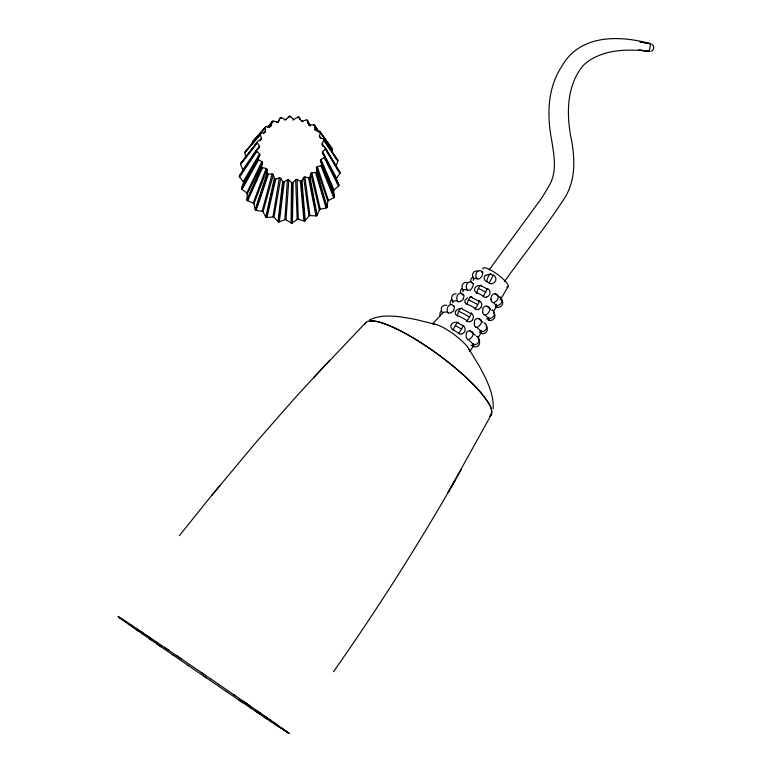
<?xml version="1.0" encoding="UTF-8"?>
<svg xmlns="http://www.w3.org/2000/svg" width="772" height="772" viewBox="0 0 772 772"><rect width="100%" height="100%" fill="white"/><g stroke="black" fill="none" stroke-linecap="round" stroke-linejoin="round"><path stroke-width="1.16" d="M301.254 120.586A1.168 1.129 2.9 0 0 302.605 121.069L306.137 119.978A1.168 1.129 2.9 0 1 307.613 120.741L308.675 124.157A1.168 1.129 2.9 0 0 309.852 124.968L313.557 124.794A1.168 1.129 2.9 0 1 314.783 125.894L314.889 129.464A1.168 1.129 2.9 0 0 315.816 130.536L319.444 131.288A1.168 1.129 2.9 0 1 320.332 132.659L319.483 136.123A1.168 1.129 2.9 0 0 320.081 137.397L323.381 139.028A1.168 1.129 2.9 0 1 323.883 140.572L322.127 143.698A1.168 1.129 2.9 0 0 322.368 145.078L325.118 147.471A1.168 1.129 2.9 0 1 325.186 149.083L322.648 151.669A1.168 1.129 2.9 0 0 322.513 153.059L324.529 156.06A1.168 1.129 2.9 0 1 324.163 157.633L321.007 159.495A1.168 1.129 2.9 0 0 320.505 160.798L321.654 164.195A1.168 1.129 2.9 0 1 320.872 165.623L317.321 166.627A1.168 1.129 2.9 0 0 316.491 167.765L327.83 201.28L327.038 207.031A1.168 1.129 2.9 0 1 326.122 207.977L320.235 209.183A1.168 1.129 2.9 0 0 319.396 209.849L317.089 215.205A1.168 1.129 2.9 0 1 315.951 215.89L309.929 215.581A1.168 1.129 2.9 0 0 308.945 216.015L305.268 220.609A1.168 1.129 2.9 0 1 303.985 220.985L298.243 219.19A1.168 1.129 2.9 0 0 297.181 219.364L292.395 222.876A1.168 1.129 2.9 0 1 291.054 222.925L291.517 182.443L288.825 179.982A1.168 1.129 2.9 0 0 287.387 179.857L284.27 181.787A1.168 1.129 2.9 0 1 282.639 181.42L280.699 178.38A1.168 1.129 2.9 0 0 279.339 177.888L275.816 178.979A1.168 1.129 2.9 0 1 274.34 178.226L273.278 174.8A1.168 1.129 2.9 0 0 272.091 173.999L268.395 174.163A1.168 1.129 2.9 0 1 267.16 173.073L267.054 169.502A1.168 1.129 2.9 0 0 266.128 168.431L262.509 167.669A1.168 1.129 2.9 0 1 261.612 166.308L262.47 162.834A1.168 1.129 2.9 0 0 261.862 161.57L258.562 159.939A1.168 1.129 2.9 0 1 258.07 158.395L259.826 155.259A1.168 1.129 2.9 0 0 259.575 153.889L256.825 151.486A1.168 1.129 2.9 0 1 256.758 149.874L259.305 147.288A1.168 1.129 2.9 0 0 259.431 145.908L257.414 142.907A1.168 1.129 2.9 0 1 257.78 141.334L260.936 139.471A1.168 1.129 2.9 0 0 261.438 138.169L260.299 134.762A1.168 1.129 2.9 0 1 261.071 133.344L264.622 132.33A1.168 1.129 2.9 0 0 265.452 131.201L265.259 127.631A1.168 1.129 2.9 0 1 266.398 126.454L270.103 126.367A1.168 1.129 2.9 0 0 271.213 125.479L271.985 121.986A1.168 1.129 2.9 0 1 273.394 121.136L277.003 121.966A1.168 1.129 2.9 0 0 278.316 121.387L279.995 118.222A1.168 1.129 2.9 0 1 281.597 117.749L284.858 119.448A1.168 1.129 2.9 0 0 286.277 119.216L288.767 116.582A1.168 1.129 2.9 0 1 290.436 116.514L293.128 118.984A1.168 1.129 2.9 0 0 294.566 119.11L297.674 117.18A1.168 1.129 2.9 0 1 299.304 117.537L301.514 121.3M291.729 223.108L292.366 182.752M292.395 222.876L293.186 182.385L295.666 179.741A1.168 1.129 2.9 0 1 297.095 179.509L300.356 181.217A1.168 1.129 2.9 0 0 301.948 180.745L303.637 177.57A1.168 1.129 2.9 0 1 304.94 176.991L308.549 177.83A1.168 1.129 2.9 0 0 309.968 176.971L310.74 173.488A1.168 1.129 2.9 0 1 311.849 172.6L315.555 172.513A1.168 1.129 2.9 0 0 316.684 171.326L316.491 167.765M493.154 408.784C494.022 393.623 486.485 379.554 479.557 366.565L468.536 348.384M649.464 50.605L649.271 51.348L638.859 49.977L649.223 51.357L650.632 43.734L650.593 44.313M291.054 222.925L285.987 219.759A1.168 1.129 2.9 0 0 284.907 219.653L279.329 221.853A1.168 1.129 2.9 0 1 278.017 221.564L273.973 217.25A1.168 1.129 2.9 0 0 272.96 216.884L266.977 217.617A1.168 1.129 2.9 0 1 265.79 217.009L263.04 211.827A1.168 1.129 2.9 0 0 262.152 211.229L256.179 210.438A1.168 1.129 2.9 0 1 255.185 209.559L253.911 203.876A1.168 1.129 2.9 0 0 253.226 203.075L247.658 200.826A1.168 1.129 2.9 0 1 246.934 199.726L247.233 193.926L262.47 162.834M332.317 152.364L332.471 149.469A1.168 1.129 2.9 0 0 331.748 148.369L319.444 131.288M284.907 219.653L287.387 179.857M285.987 219.759L288.825 179.982M278.017 221.564L282.639 181.42M278.634 221.911L283.382 181.931M279.329 221.853L284.27 181.787M252.116 143.959L252.367 142.164L265.259 127.631M272.96 216.884L279.339 177.888M273.973 217.25L280.699 178.38M493.366 275.237L489.226 282.996L488.589 282.677M288.545 117.798L288.767 116.582M289.471 116.775L289.587 116.205M290.301 117.132L290.436 116.514M265.79 217.009L274.34 178.226M266.282 217.492L274.909 178.901M266.977 217.617L275.816 178.979M262.152 211.229L272.091 173.999M263.04 211.827L273.278 174.8M255.185 209.559L267.16 173.073M255.532 210.148L267.537 173.864M247.233 193.926A1.168 1.129 2.9 0 0 246.779 192.981L242.003 189.42A1.168 1.129 2.9 0 1 241.597 188.185L243.441 182.665L259.826 155.259M335.955 166.53L337.808 161.01A1.168 1.129 2.9 0 0 337.403 159.775L323.381 139.028M256.179 210.438L268.395 174.163M284.627 120.114L284.858 119.448M253.226 203.075L266.128 168.431M253.911 203.876L267.054 169.502M286.026 119.882L286.277 119.216M246.934 199.726L261.612 166.308M247.117 200.382L261.766 167.167M247.658 200.826L262.509 167.669M246.779 192.981L261.862 161.57M650.593 43.772L639.93 41.881L650.613 43.743C619.569 35.107 579.656 34.161 561.794 66.373C547.58 87.796 546.856 114.613 551.488 139.114C553.746 153.753 557.268 169.734 550.224 183.688L542.349 197.188L489.13 269.882M649.252 51.386L649.271 51.348C627.202 48.636 600.761 49.234 583.507 65.166C566.909 84.688 566.368 112.374 570.749 136.393C574.995 156.687 576.23 179.094 564.988 197.458C546.229 226.514 524.439 253.505 504.377 281.664M490.915 415.355L448.021 492.604L455.229 480.126C417.71 545.862 376.958 609.735 333.523 671.717M241.597 188.185L258.07 158.395M241.597 188.86L257.973 159.264M242.003 189.42L258.562 159.939M277.843 122.68L279.995 118.222M280.352 118.261L280.69 117.653M454.322 481.738L461.463 469.144M451.379 324.308L451.195 324.636A4.632 3.966 20.5 0 0 453.328 329.991M500.893 298.938L508.053 286.702M477.993 337.953L481.853 331.381M493.684 311.232L496.956 305.644M243.441 182.665A1.168 1.129 2.9 0 0 243.257 181.632L259.575 153.889M281.211 118.396L281.597 117.749M469.945 351.598L473.854 345.007M276.53 122.7L277.003 121.966M472.483 319.849L472.686 319.512A4.632 4.593 78.3 0 0 471.055 313.017M243.257 181.632L239.59 177.01A1.168 1.129 2.9 0 1 239.542 175.707L256.758 149.874M239.359 176.363L256.439 150.694M277.823 122.13L278.316 121.387M239.542 175.707L250.022 160.537M327.83 201.28A1.168 1.129 2.9 0 1 328.457 200.43L333.813 197.796A1.168 1.129 2.9 0 0 334.44 196.648L333.658 190.887A1.168 1.129 2.9 0 1 334.035 189.912L338.503 186.033A1.168 1.129 2.9 0 0 338.802 184.769L336.495 179.393A1.168 1.129 2.9 0 1 336.592 178.351L339.863 173.478A1.168 1.129 2.9 0 0 339.805 172.185L325.118 147.471M239.59 177.01L256.825 151.486M242.813 170.844A1.168 1.129 2.9 0 0 242.91 169.801L259.431 145.908M258.273 148.764L259.305 147.288M442.385 313.046L443.167 312.264M240.546 163.751L257.259 142.038M242.91 169.801L240.603 164.426A1.168 1.129 2.9 0 1 240.903 163.162L256.729 142.695M240.603 164.426L257.414 142.907M259.479 140.687L261.438 138.169M259.971 140.707L260.936 139.471M179.384 535.614L211.229 495.991L256.873 441.323L294.933 397.985L329.586 360.37M267.874 127.081L272.506 121.272M269.418 127.216L270.103 126.367M267.759 127.235L271.985 121.986M269.814 127.216L271.213 125.479M211.731 495.499L219.827 485.569M268.424 127.216L273.394 121.136M263.725 133.286L265.452 131.201M263.773 133.363L264.622 132.33M245.091 151.872L260.376 133.894M245.699 157.942L244.965 152.547A1.168 1.129 2.9 0 1 245.583 151.399L261.071 133.344M244.965 152.547L260.299 134.762M252.666 141.546L265.568 126.811M252.367 142.164A1.168 1.129 2.9 0 1 253.284 141.208L266.398 126.454M432.735 323.7L442.684 312.988A4.68 4.352 58.8 0 1 446.766 305.355M483.311 296.477L487.431 288.622M313.5 377.711L365.957 322.416A82.093 18.644 36.3 0 1 369.778 320.969A82.199 18.663 36.3 0 1 371.979 320.863L376.707 321.451A68.737 15.604 36.3 0 1 381.677 322.792L388.577 325.359A90.092 20.458 36.3 0 1 393.961 327.695L401.305 331.275A70.754 16.067 36.3 0 1 406.834 334.247L414.246 338.551A82.015 18.625 36.3 0 1 421.686 343.183L425.411 345.624A75.395 17.119 36.3 0 1 432.88 350.72L436.595 353.373A82.131 18.653 36.3 0 1 443.997 358.874L451.34 364.645A70.976 16.115 36.3 0 1 456.802 369.18L464.011 375.539A90.449 20.535 36.3 0 1 469.279 380.471L475.986 387.206A69.026 15.672 36.3 0 1 480.773 392.533C484.99 398.912 496.106 408.745 489.593 416.417M240.903 163.162L242.852 161.464M369.296 320.023C383.559 313.094 400.292 316.742 415.22 319.367L434.839 324.211M245.583 151.399L246.596 150.907M650.777 51.348C654.038 50.711 654.849 46.021 652.022 44.303M452.836 301.707L453.058 301.62A4.68 4.323 61.5 0 1 456.155 293.756M492.324 283.527L492.777 283.43A4.603 4.555 -35.2 0 0 493.482 275.015M463.132 290.349L463.451 290.253A4.68 4.285 64.5 0 1 466.828 282.436M330.705 147.944L331.748 148.369M458.143 322.831L457.7 322.59A4.68 0.502 -61.7 0 0 455.789 324.761A4.68 0.502 -61.7 0 0 453.212 330.175M122.362 619.221L118.241 616.703L122.333 619.8M123.974 620.273L133.865 626.806M269.949 720.952L289.085 733.4L284.993 730.302M273.462 723.296L289.085 733.4L270.007 719.755M136.017 628.244L138.207 629.701M143.293 633.117L118.241 616.703L143.225 634.468M264.034 716.985L271.3 721.859M140.417 631.187L149.855 637.537M266.909 718.915L250.369 707.779M147.22 635.761L156.957 642.323M255.407 711.176L260.096 714.341M156.706 642.159L168.923 650.42M238.403 699.683L250.62 707.943M164.475 647.409L203.712 674.101M176.315 655.438L181.266 658.806M226.061 691.297L242.852 702.694M203.615 676.002L227.122 692.021M211.219 679.235L219.258 684.735M201.202 672.393L211.383 679.35M188.069 665.367L206.114 677.71M218.708 684.359L235.151 695.649M172.175 654.453L188.619 665.744M242.939 701.005L250.446 706.187M233.559 694.549L260.174 712.913M156.88 643.916L173.758 655.553M161.483 647.09L142.588 634.024M149.478 638.801L151.833 640.432M257.539 711.089L266.977 717.632M264.101 715.634L271.368 720.691M135.959 629.412L138.14 630.927M273.51 722.196L277.698 725.13M131.694 626.43L133.807 627.906M127.631 623.564L129.628 624.973M281.597 727.88L283.382 729.154M123.945 620.949L125.72 622.222M335.318 158.221L335.907 158.665M336.206 158.887L337.403 159.775M337.055 168.721L338.204 170.168M338.435 170.458L339.805 172.185M320.332 132.659L332.471 149.469M320.187 131.79L332.288 148.813M313.557 124.794L314.156 125.672M314.764 126.54L318.392 131.771M314.783 125.894L318.913 131.906M323.883 140.572L337.808 161.01M314.407 125.093L318.913 131.742M323.97 139.693L337.808 160.335M314.889 129.464L315.555 130.449M319.483 136.123L321.065 138.516M322.368 145.078L323.227 146.477M322.127 143.698L323.854 146.555M334.228 163.683L335.096 165.102M325.186 149.083L339.863 173.478M325.504 148.272L340.047 172.831M308.675 124.157L309.64 125.807M309.852 124.968L310.315 125.778M307.71 122.883L308.096 123.607M308.491 124.331L308.887 125.054M322.513 153.059L324.259 156.349M326.006 159.64L326.884 161.29M327.753 162.931L336.495 179.393M307.613 120.741L310.238 125.749M307.034 120.056L309.929 125.604M322.648 151.669L336.592 178.351M324.163 157.633L338.503 186.033M324.529 156.06L338.802 184.769M324.694 156.919L338.86 185.444M320.505 160.798L333.658 190.887M321.007 159.495L334.035 189.912M320.872 165.623L333.813 197.796M321.654 164.195L334.44 196.648M321.577 165.063L334.315 197.323M302.605 121.069L302.846 121.773M317.321 166.627L328.457 200.43M315.555 172.513L326.122 207.977M316.375 172.146L326.739 207.649M316.684 171.326L327.038 207.031M310.74 173.488L319.396 209.849M297.674 117.18L297.828 117.817M311.849 172.6L320.235 209.183M298.571 117.026L298.696 117.614M299.304 117.537L299.7 119.428M308.549 177.83L315.951 215.89M309.447 177.685L316.636 215.726M309.968 176.971L317.089 215.205M303.637 177.57L308.945 216.015M304.94 176.991L309.929 215.581M300.356 181.217L303.985 220.985M301.254 181.304L304.689 220.995M301.948 180.745L305.268 220.609M295.666 179.741L297.181 219.364M297.095 179.509L298.243 219.19M293.128 118.984L293.167 120.287M482.867 269.1A15.585 3.542 36.3 0 1 498.229 274.957A15.585 3.542 36.3 0 1 506.779 287.039M369.778 320.959A77.924 17.698 36.3 0 1 447.297 361.431A77.924 17.698 36.3 0 1 490.625 415.732M433.015 324.124A23.382 5.308 36.3 0 1 453.704 334.218A23.382 5.308 36.3 0 1 469.714 350.999M455.47 325.639A27.908 5.935 29.9 0 1 461.299 329.017M462.727 325.456A4.68 0.666 -58.3 0 1 461.878 328.438A4.68 0.666 -58.3 0 1 458.414 333.234M453.251 329.905A23.295 5.481 30 0 1 458.693 333.118M461.772 333.919A4.632 4.198 64.3 0 1 458.346 333.369M451.485 324.365A4.651 4.121 -11.7 0 1 457.68 322.609M458.134 323.082A22.378 4.854 29.7 0 1 462.505 325.591M462.814 325.311A4.642 4.574 80.1 0 1 464.445 331.854L464.165 332.153A4.661 4.178 81.7 0 1 461.926 333.813M459.408 311.589A25.92 5.607 29.4 0 1 469.279 316.877M470.978 313.171A4.68 0.598 -59 0 1 470.09 316.115A4.68 0.598 -59 0 1 466.713 320.978M457.285 315.381A21.79 5.655 29.8 0 1 467.185 320.737M470.1 321.635A4.622 4.198 62.8 0 1 466.645 321.123M462.64 309.389A20.873 4.487 29.2 0 1 470.515 313.528M456.233 310.846A4.642 3.58 -27.3 0 1 462.206 308.684A4.68 1.554 -65.8 0 0 459.33 310.151A4.68 1.554 -65.8 0 0 457.603 316.066A4.593 3.609 0.3 0 1 455.49 313.779A4.671 3.802 -10.2 0 1 455.654 311.068M472.406 319.859A4.661 4.178 81.3 0 1 470.138 321.557M469.096 300.115A24.395 5.298 28.8 0 1 477.55 304.544M479.209 300.887A4.68 0.502 -59.8 0 1 478.264 303.782A4.68 0.502 -59.8 0 1 475.012 308.723M467.321 304.641A4.68 1.438 -65.9 0 1 469.077 298.754A4.68 1.438 -65.9 0 1 471.837 297.181M467.06 304.052A20.255 5.25 29.3 0 1 475.417 308.491M478.341 309.389A4.622 4.198 60.2 0 1 474.934 308.877M472.184 297.828A19.339 4.207 28.7 0 1 478.843 301.234M465.844 299.43A4.642 3.599 -27 0 1 467.591 297.818M469.945 297.037A4.642 3.599 -27 0 1 471.817 297.21M479.296 300.733A4.632 4.603 75.1 0 1 481.043 307.266M467.369 304.573A4.584 3.599 2.8 0 1 465.159 302.344M480.715 307.565A4.661 4.188 80.8 0 1 478.389 309.292M465.149 302.344A4.671 3.821 -8 0 1 465.265 299.661M478.804 288.632A22.87 5.008 28.2 0 1 485.81 292.202M477.048 293.235A4.68 1.303 -66.1 0 1 478.852 287.377A4.68 1.303 -66.1 0 1 481.458 285.698M476.874 292.742A18.721 4.835 28.6 0 1 483.629 296.255M486.495 297.162A4.613 4.188 56.3 0 1 483.224 296.641M481.728 286.238A17.804 3.928 28 0 1 487.161 288.94M481.323 285.92A4.642 3.821 -5.2 0 0 476.112 286.644A4.642 3.821 -5.2 0 0 474.886 290.899A4.564 3.59 5.7 0 0 477.096 293.157M487.537 288.41A4.632 4.613 68.5 0 1 486.707 296.998M486.756 281.606A17.216 4.507 27.9 0 1 488.618 282.494M491.079 274.214A4.68 1.139 -66.2 0 0 488.676 276A4.68 1.139 -66.2 0 0 486.804 281.828A4.545 3.561 9.2 0 1 484.555 279.503A4.651 3.841 -1.9 0 1 485.646 275.112M492.343 283.7A4.603 4.188 30.2 0 1 489.139 283.16M491.204 274.514A16.308 4.034 27.2 0 1 493.366 275.488M486.215 275.614A4.622 3.638 -26.3 0 1 490.992 274.388M442.51 312.863A22.041 7.344 34.8 0 1 447.625 312.235M451.205 312.708A4.632 2.75 -31.6 0 1 447.924 312.93M448.098 312.757A4.68 3.532 -80.4 0 1 448.281 306.185A4.68 3.532 -80.4 0 1 453.328 305.828M453.434 306.31A21.133 6.794 32.3 0 1 453.839 306.378M453.502 305.577A4.632 2.731 -52.9 0 1 453.685 310.016M453.859 310.498A4.661 3.271 -31.9 0 1 451.282 312.37M469.087 340.288A23.073 3.609 31.6 0 1 473.275 344.852M467.485 339.294A4.642 3.156 87.1 0 1 466.298 333.639M467.359 339.555A4.68 2.856 -51.6 0 0 472.464 336.119A4.68 2.856 -51.6 0 0 471.557 331.506A4.651 3.985 -89.6 0 0 466.095 332.993M473.699 343.492A4.632 1.254 -67.2 0 1 472.425 344.476M476.845 336.274A4.68 4.285 -39.4 0 1 478.611 342.15A4.68 4.285 -39.4 0 1 472.464 344.389M469.926 330.85A22.156 2.798 33.5 0 1 475.311 335.434M476.797 336.36A4.642 1.92 -52.5 0 1 477.405 336.573M452.875 301.485A20.506 6.977 34.5 0 1 457.285 300.926M460.73 301.35A4.622 2.692 -31.7 0 1 457.516 301.572M457.7 301.389A4.68 3.571 -82.1 0 1 457.815 294.808A4.68 3.571 -82.1 0 1 462.901 294.47M462.052 294.798A19.599 6.475 32.1 0 1 463.354 294.952M463.094 294.2A4.632 2.654 -54.3 0 1 463.219 298.61M463.441 299.073A4.661 3.252 -32 0 1 460.787 301.003M477.376 327.955A21.529 3.213 31.3 0 1 480.937 331.767M475.735 327.154A4.593 3.04 87.1 0 1 474.269 324.385M475.706 327.232A4.68 2.934 -51.9 0 0 480.85 323.825A4.68 2.934 -51.9 0 0 479.866 319.125A4.642 3.966 -89.2 0 0 474.413 320.708M481.419 330.32A4.622 1.293 -67.5 0 1 480.078 331.381A4.68 4.246 -41.3 0 0 486.225 329.007A4.68 4.246 -41.3 0 0 484.459 323.169M478.244 318.469A20.622 2.47 33.1 0 1 482.915 322.329M484.401 323.275A4.632 2.017 -51.8 0 1 485.038 323.478M474.423 324.337A4.671 3.435 -88.1 0 1 474.635 321.345M463.268 290.108A18.972 6.61 34.2 0 1 466.944 289.645M470.138 290.021A4.613 2.577 -31.7 0 1 467.108 290.233M467.311 290.031A4.68 3.619 -84 0 1 467.34 283.43A4.68 3.619 -84 0 1 472.483 283.131M472.329 283.478A18.065 6.166 31.9 0 1 472.86 283.527M472.715 282.832A4.632 2.577 -56 0 1 470.399 289.77M485.646 315.613A19.995 2.818 31.1 0 1 488.599 318.691M484.083 314.812A4.584 2.934 87.2 0 1 482.635 312.081M484.063 314.899A4.68 3.03 -52.2 0 0 489.236 311.531A4.68 3.03 -52.2 0 0 488.165 306.745A4.642 3.947 -88.8 0 0 482.741 308.385M489.081 317.253A4.622 1.361 -68.4 0 1 487.721 318.305M492.063 310.055A4.68 4.207 -43.3 0 1 493.819 315.864A4.68 4.207 -43.3 0 1 487.75 318.228M486.572 306.079A19.088 2.142 32.7 0 1 490.519 309.234M491.938 310.296A4.632 2.123 -51 0 1 492.642 310.383M482.809 312.023A4.661 3.358 -87.9 0 1 482.992 309.08M473.699 278.74A17.447 6.244 33.7 0 1 476.613 278.374M474.384 278.518A4.545 0.492 -30.5 0 1 473.304 278.75M473.883 278.885A4.68 4.236 67.6 0 1 478.119 271.358M479.508 278.711A4.603 2.441 -31.6 0 1 476.7 278.904M476.913 278.692A4.68 3.677 -86.5 0 1 476.845 272.082A4.68 3.677 -86.5 0 1 482.056 271.821M481.583 272.101A16.54 5.858 31.8 0 1 482.365 272.12M482.288 271.512A4.622 2.461 -57.8 0 1 480.001 278.393M493.887 303.242A18.46 2.403 30.8 0 1 496.232 305.615M491.021 299.777A4.564 2.808 87.3 0 0 492.44 302.47A4.68 3.136 -52.6 0 0 497.641 299.237A4.68 3.136 -52.6 0 0 496.464 294.354M496.676 304.303A4.613 1.457 -69.6 0 1 495.344 305.239A4.68 4.159 -45.6 0 0 501.395 302.72A4.68 4.159 -45.6 0 0 499.638 296.94M494.939 293.698A17.563 1.824 32.2 0 1 498.143 296.158M499.494 297.21A4.632 2.248 -50 0 1 500.719 297.664M491.127 299.208A4.642 3.397 -86.6 0 1 492.7 294.566A4.642 3.397 -86.6 0 1 496.406 294.47M490.982 299.797A4.651 3.252 -87.7 0 1 490.895 299.266M440.358 315.912A4.68 4.024 -15.1 0 1 441.217 311.193M452.778 302.894A4.661 1.042 -50.8 0 1 453.019 302.556M450.626 304.622A4.68 3.966 -15.8 0 1 452.025 299.526M462.93 291.826A4.632 1.862 -69.7 0 1 463.383 290.359M461.231 293.814A4.68 3.908 -16.6 0 1 462.071 288.506M473.178 280.487A4.622 1.949 -71.7 0 1 473.477 279.358M471.171 282.079A4.68 3.821 -17.5 0 1 472.937 276.936M479.547 332.433A21.278 2.432 37.8 0 1 479.344 332.346M481.496 332.24A4.593 0.917 -70 0 1 480.396 333.118M486.051 325.842A4.68 4.593 -89.1 0 1 480.387 333.137M480.946 333.34A4.671 0.598 -64.3 0 1 480.85 333.388M487.151 319.174A19.734 2.094 38.1 0 1 486.601 318.904M489.207 319.068A4.584 1.023 -70.8 0 1 488.049 319.907A4.68 4.584 -82.4 0 0 493.752 312.65M488.763 320.071A4.661 0.714 -64.7 0 1 488.637 320.158M500.661 298.812A4.68 4.564 -75.9 0 1 502.012 305.268A4.68 4.564 -75.9 0 1 495.682 306.696M500.43 299.218A4.642 0.666 -63.5 0 1 500.266 299.835M496.917 305.895A4.564 1.158 -71.6 0 1 495.74 306.716M497.072 305.577A4.651 0.84 -65.2 0 1 496.888 305.847M478.765 345.528A26.933 3.677 40 0 1 478.65 345.711M478.379 339.043A4.68 4.603 84.4 0 1 472.725 346.329M471.943 345.682A22.813 2.779 37.5 0 1 470.939 345.287M473.4 346.57A4.642 0.82 -69.4 0 1 473.082 345.644M364.645 324.674A76.36 17.341 36.3 0 1 365.967 322.416M293.186 182.385A1.168 1.129 2.9 0 1 291.517 182.443"/></g></svg>
